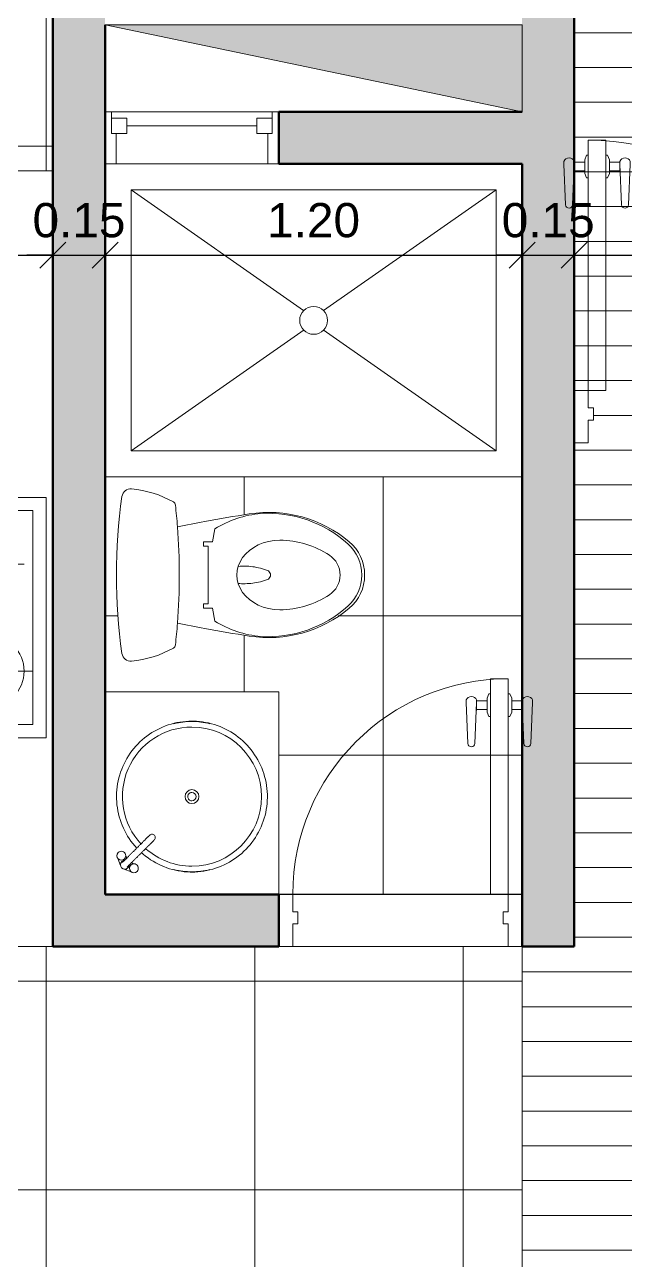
# Model space of a CAD drawing. Header units: metres. Extents: x 11 to 152, y 1 to 34.
# Drawn here: x 44.664 to 46.392, y 18.818 to 22.37 of the extents above; entities that cross this region are included whole.
import ezdxf

# ---------------------------------------------------------------- set-up
doc = ezdxf.new("R2010")
doc.units = ezdxf.units.M
for name, color, linetype, lineweight in [('A-ANNO-DIMS', 211, 'Continuous', 9), ('A-DETL-GENF', 92, 'Continuous', 9), ('A-DETL-GENF-1', 7, 'Continuous', 9), ('A-DETL-THIN', 151, 'Continuous', 9), ('A-DOOR', 31, 'Continuous', 9), ('A-DOOR-1', 31, 'Continuous', 18), ('A-FLOR', 192, 'Continuous', 9), ('A-FLOR-PATT', 8, 'Continuous', 9), ('A-GLAZ', 151, 'Continuous', 9), ('A-GLAZ-1', 151, 'Continuous', 18), ('A-WALL', 113, 'Continuous', 9), ('A-WALL-1', 113, 'Continuous', 50), ('A-WALL-PATT-1', 111, 'Continuous', 9), ('I-FURN', 30, 'Continuous', 9), ('P-SANR-FIXT', 6, 'Continuous', 9), ('Q-SPCQ', 91, 'Continuous', 9)]:
    doc.layers.add(name, color=color, linetype=linetype, lineweight=lineweight)
doc.styles.add('Arial_1', font='Arial.ttf', dxfattribs={"height": 0.098353})
doc.dimstyles.new('Cota_1_25', dxfattribs={"dimscale": 0.3048, "dimtxt": 0.1, "dimasz": 0.246063, "dimexe": 0, "dimexo": 0.0625, "dimgap": 0.164042, "dimtad": 1, "dimrnd": 0.01, "dimzin": 0, "dimdsep": 46, "dimtxsty": 'Arial_1', "dimblk1": 'OBLIQUE', "dimblk2": 'OBLIQUE', "dimsah": 1, "dimcen": 0.09, "dimazin": 0, "dimtfac": 1, "dimtdec": 4, "dimtix": 1, "dimtmove": 0, "dimatfit": 3, "dimfxl": 0, "dimfxlon": 1, "dimtvp": 1, "dimtolj": 1, "dimtzin": 0, "dimarcsym": 2})
doc.dimstyles.new('Cota_1_25_1', dxfattribs={"dimscale": 0.3048, "dimtxt": 0.1, "dimasz": 0.246063, "dimexe": 0, "dimexo": 0.0625, "dimgap": 0.164042, "dimtad": 1, "dimrnd": 0.01, "dimzin": 0, "dimdsep": 46, "dimtxsty": 'Arial_1', "dimblk1": 'OBLIQUE', "dimblk2": 'OBLIQUE', "dimsah": 1, "dimcen": 0.09, "dimazin": 0, "dimtfac": 1, "dimtdec": 4, "dimtix": 1, "dimtmove": 0, "dimatfit": 3, "dimfxl": 0, "dimfxlon": 1, "dimtvp": 1, "dimtolj": 1, "dimtzin": 0, "dimarcsym": 2})
doc.dimstyles.new('Cota_1_25_2', dxfattribs={"dimscale": 0.3048, "dimtxt": 0.1, "dimasz": 0.246063, "dimexe": 0, "dimexo": 0.0625, "dimgap": 0.164042, "dimtad": 1, "dimrnd": 0.01, "dimzin": 0, "dimdsep": 46, "dimtxsty": 'Arial_1', "dimblk1": 'OBLIQUE', "dimblk2": 'OBLIQUE', "dimsah": 1, "dimcen": 0.09, "dimazin": 0, "dimtfac": 1, "dimtdec": 4, "dimtix": 1, "dimtmove": 0, "dimatfit": 3, "dimfxl": 0, "dimfxlon": 1, "dimtvp": 1, "dimtolj": 1, "dimtzin": 0, "dimarcsym": 2})

# ---------------------------------------------------------------- blocks, each defined once
blk = doc.blocks.new('EA-Sencilla abisagrada - 80 x 210-1204422-1 Piso')
at = {"layer": 'A-DETL-GENF'}
for p, q in [((0.244, -0.6091), (0.239, -0.7263)), ((0.269, -0.7263), (0.264, -0.6091)), ((0.4, -0.7263), (0.405, -0.6091)), ((0.425, -0.6091), (0.43, -0.7263)), ((0.269, -0.7038), (0.269, -0.7338)), ((0.299, -0.7063), (0.269, -0.7063)), ((0.299, -0.6988), (0.304, -0.6863)), ((0.299, -0.7388), (0.299, -0.6988)), ((0.304, -0.6863), (0.309, -0.6863)), ((0.309, -0.7513), (0.309, -0.6863)), ((0.365, -0.6863), (0.36, -0.6863)), ((0.36, -0.7513), (0.36, -0.6863)), ((0.37, -0.6988), (0.365, -0.6863)), ((0.37, -0.7388), (0.37, -0.6988)), ((0.37, -0.7063), (0.4, -0.7063)), ((0.4, -0.7038), (0.4, -0.7338)), ((0.239, -0.7338), (0.239, -0.7263)), ((0.269, -0.7313), (0.299, -0.7313)), ((0.299, -0.7388), (0.304, -0.7513)), ((0.37, -0.7388), (0.365, -0.7513)), ((0.4, -0.7313), (0.37, -0.7313)), ((0.43, -0.7338), (0.43, -0.7263)), ((0.309, -0.7513), (0.304, -0.7513)), ((0.36, -0.7513), (0.365, -0.7513))]:
    blk.add_line(p, q, dxfattribs=at)
for centre, radius, start, end in [((0.254, -0.6095), 0.01, 2.4476, 177.5524), ((0.415, -0.6095), 0.01, 2.4476, 177.5524), ((0.254, -0.7276), 0.0162, 202.6199, 337.3801), ((0.415, -0.7276), 0.0162, 202.6199, 337.3801)]:
    blk.add_arc(centre, radius, start, end, dxfattribs=at)
at = {"layer": 'A-DOOR'}
blk.add_arc((0.36, -0.075), 0.72, 180, 270, dxfattribs=at)
at = {"layer": 'A-DOOR-1'}
for p, q in [((-0.4, 0.075), (-0.36, 0.075)), ((-0.36, 0.075), (-0.36, 0.01)), ((0.36, 0.075), (0.4, 0.075)), ((0.36, 0.01), (0.36, 0.075)), ((-0.36, 0.01), (-0.345, 0.01)), ((-0.345, 0.01), (-0.345, -0.025)), ((0.345, 0.01), (0.36, 0.01)), ((0.345, -0.025), (0.345, 0.01)), ((-0.36, -0.025), (-0.36, -0.075)), ((-0.345, -0.025), (-0.36, -0.025)), ((0.36, -0.025), (0.345, -0.025)), ((0.36, -0.075), (0.36, -0.025)), ((-0.36, -0.075), (-0.4, -0.075)), ((0.309, -0.075), (0.309, -0.795)), ((0.36, -0.075), (0.309, -0.075)), ((0.36, -0.075), (0.36, -0.795)), ((0.4, -0.075), (0.36, -0.075)), ((0.36, -0.795), (0.309, -0.795))]:
    blk.add_line(p, q, dxfattribs=at)
blk = doc.blocks.new('mesa33 - mesa001-1820009-1 Piso')
at = {"layer": 'I-FURN'}
h = blk.add_hatch(dxfattribs=at)
h.set_pattern_fill('FP_26', color=256, style=0, pattern_type=2)
h.set_pattern_definition([(226.11, (-6.905, 15.092), (0.0540504, -0.0519957), [])])
h.paths.add_polyline_path([(0.4336, -0.9747), (-0.8489, -2.3079), (-0.4165, -2.7239), (0.866, -1.3907)], flags=0)
blk.add_line((0.4336, -0.9747), (-0.8489, -2.3079), dxfattribs=at)
blk = doc.blocks.new('Basin Slab-Round-1Bowl - 550 x 500-1810510-1 Piso')
at = {"layer": 'P-SANR-FIXT'}
for p, q in [((0.5803, 0.575), (-0.0023, 0.575)), ((-0.0023, 0.575), (-0.0023, 0.075)), ((0.4926, 0.1585), (0.4894, 0.1497)), ((0.5077, 0.1303), (0.515, 0.1504)), ((0.477, 0.1376), (0.4686, 0.1346)), ((0.4767, 0.1121), (0.4969, 0.1195))]:
    blk.add_line(p, q, dxfattribs=at)
at = {"layer": 'P-SANR-FIXT', "flags": 128}
for points in [[(0.5161, 0.325), (0.5159, 0.3337), (0.5154, 0.3423), (0.5145, 0.351), (0.5133, 0.3596), (0.5118, 0.3681), (0.5099, 0.3766), (0.5076, 0.385), (0.5051, 0.3932), (0.5022, 0.4014), (0.499, 0.4095), (0.4954, 0.4174), (0.4916, 0.4252), (0.4874, 0.4328), (0.483, 0.4402), (0.4782, 0.4475), (0.4732, 0.4546), (0.4678, 0.4614), (0.4622, 0.4681), (0.4564, 0.4745), (0.4503, 0.4806), (0.4439, 0.4865), (0.4374, 0.4922), (0.4306, 0.4976), (0.4236, 0.5027), (0.4164, 0.5076), (0.409, 0.5121), (0.4014, 0.5163), (0.3937, 0.5203), (0.3858, 0.5239), (0.3778, 0.5272), (0.3696, 0.5302), (0.3613, 0.5328), (0.353, 0.5352), (0.3445, 0.5371), (0.336, 0.5388), (0.3274, 0.5401), (0.3188, 0.5411), (0.3102, 0.5417), (0.3015, 0.5419), (0.2928, 0.5419), (0.2841, 0.5414), (0.2755, 0.5407), (0.2669, 0.5395), (0.2583, 0.5381), (0.2499, 0.5363), (0.2414, 0.5341), (0.2331, 0.5317), (0.2249, 0.5289), (0.2168, 0.5257), (0.2089, 0.5223), (0.201, 0.5185), (0.1934, 0.5144), (0.1859, 0.51), (0.1786, 0.5054), (0.1715, 0.5004), (0.1646, 0.4952), (0.1579, 0.4896), (0.1514, 0.4839), (0.1452, 0.4778), (0.1392, 0.4715), (0.1334, 0.465), (0.128, 0.4583), (0.1228, 0.4513), (0.1179, 0.4442), (0.1132, 0.4368), (0.1089, 0.4293), (0.1049, 0.4216), (0.1012, 0.4138), (0.0978, 0.4058), (0.0947, 0.3977), (0.092, 0.3894), (0.0896, 0.3811), (0.0875, 0.3727), (0.0858, 0.3642), (0.0844, 0.3556), (0.0833, 0.347), (0.0826, 0.3384), (0.0823, 0.3297), (0.0822, 0.325)], [(0.0822, 0.325), (0.0824, 0.3163), (0.0829, 0.3077), (0.0838, 0.299), (0.085, 0.2904), (0.0865, 0.2819), (0.0884, 0.2734), (0.0907, 0.265), (0.0932, 0.2568), (0.0961, 0.2486), (0.0993, 0.2405), (0.1029, 0.2326), (0.1067, 0.2248), (0.1109, 0.2172), (0.1153, 0.2098), (0.1201, 0.2025), (0.1251, 0.1954), (0.1305, 0.1886), (0.136, 0.1819), (0.1419, 0.1755), (0.148, 0.1694), (0.1543, 0.1635), (0.1609, 0.1578), (0.1677, 0.1524), (0.1747, 0.1473), (0.1819, 0.1424), (0.1893, 0.1379), (0.1969, 0.1337), (0.2046, 0.1297), (0.2125, 0.1261), (0.2205, 0.1228), (0.2287, 0.1198), (0.2369, 0.1172), (0.2453, 0.1148), (0.2538, 0.1129), (0.2623, 0.1112), (0.2709, 0.1099), (0.2795, 0.1089), (0.2881, 0.1083), (0.2968, 0.1081), (0.3055, 0.1081), (0.3141, 0.1086), (0.3228, 0.1093), (0.3314, 0.1105), (0.3399, 0.1119), (0.3484, 0.1137), (0.3568, 0.1159), (0.3652, 0.1183), (0.3734, 0.1211), (0.3815, 0.1243), (0.3894, 0.1277), (0.3972, 0.1315), (0.4049, 0.1356), (0.4124, 0.14), (0.4197, 0.1446), (0.4268, 0.1496), (0.4337, 0.1548), (0.4404, 0.1604), (0.4469, 0.1661)], [(0.46, 0.1794), (0.4649, 0.185), (0.4703, 0.1917), (0.4755, 0.1987), (0.4804, 0.2058), (0.485, 0.2132), (0.4894, 0.2207), (0.4934, 0.2284), (0.4971, 0.2362), (0.5005, 0.2442), (0.5036, 0.2523), (0.5063, 0.2606), (0.5087, 0.2689), (0.5108, 0.2773), (0.5125, 0.2858), (0.5139, 0.2944), (0.515, 0.303), (0.5157, 0.3116), (0.516, 0.3203), (0.5161, 0.325)], [(0.5018, 0.1385), (0.5018, 0.1385), (0.5017, 0.1386), (0.5015, 0.1388), (0.5013, 0.139), (0.501, 0.1393), (0.5007, 0.1396), (0.5003, 0.14), (0.4998, 0.1405), (0.4993, 0.141), (0.4987, 0.1416), (0.4981, 0.1422), (0.4974, 0.1429), (0.4966, 0.1437), (0.4958, 0.1445), (0.495, 0.1453), (0.4941, 0.1462), (0.4931, 0.1472), (0.4921, 0.1482), (0.491, 0.1493), (0.4899, 0.1504), (0.4888, 0.1515), (0.4876, 0.1527), (0.4864, 0.1539), (0.4851, 0.1552), (0.4838, 0.1565), (0.4825, 0.1578), (0.4811, 0.1592), (0.4797, 0.1606), (0.4783, 0.162), (0.4768, 0.1635), (0.4753, 0.1649), (0.4739, 0.1664), (0.4723, 0.1679), (0.4708, 0.1695), (0.4693, 0.171), (0.4677, 0.1726), (0.4662, 0.1741), (0.4646, 0.1757), (0.463, 0.1772), (0.4615, 0.1788), (0.4599, 0.1804), (0.4583, 0.1819), (0.4568, 0.1835), (0.4552, 0.185), (0.4537, 0.1866), (0.4522, 0.1881), (0.4507, 0.1896), (0.4492, 0.1911), (0.4477, 0.1925), (0.4463, 0.194), (0.4449, 0.1954), (0.4435, 0.1968), (0.4422, 0.1981), (0.4408, 0.1994), (0.4396, 0.2007), (0.4383, 0.202), (0.4371, 0.2032), (0.4359, 0.2044), (0.4348, 0.2055), (0.4337, 0.2066), (0.4327, 0.2076), (0.4317, 0.2086), (0.4308, 0.2095), (0.4299, 0.2104), (0.429, 0.2113), (0.4283, 0.212), (0.4275, 0.2128), (0.4269, 0.2134), (0.4263, 0.214), (0.4257, 0.2146), (0.4252, 0.2151), (0.4248, 0.2155), (0.4244, 0.2159), (0.4241, 0.2162), (0.4238, 0.2165), (0.4236, 0.2167), (0.4235, 0.2168), (0.4234, 0.2168), (0.4234, 0.2169)], [(0.41, 0.2034), (0.41, 0.2034), (0.4101, 0.2033), (0.4102, 0.2031), (0.4105, 0.2029), (0.4107, 0.2026), (0.4111, 0.2023), (0.4115, 0.2019), (0.412, 0.2014), (0.4125, 0.2009), (0.4131, 0.2003), (0.4137, 0.1997), (0.4144, 0.199), (0.4151, 0.1982), (0.4159, 0.1974), (0.4168, 0.1965), (0.4177, 0.1956), (0.4187, 0.1947), (0.4197, 0.1937), (0.4207, 0.1926), (0.4218, 0.1915), (0.423, 0.1904), (0.4242, 0.1892), (0.4254, 0.1879), (0.4267, 0.1867), (0.428, 0.1854), (0.4293, 0.184), (0.4307, 0.1827), (0.4321, 0.1813), (0.4335, 0.1798), (0.4349, 0.1784), (0.4364, 0.1769), (0.4379, 0.1754), (0.4394, 0.1739), (0.4409, 0.1724), (0.4425, 0.1709), (0.444, 0.1693), (0.4456, 0.1678), (0.4472, 0.1662), (0.4487, 0.1646), (0.4503, 0.1631), (0.4519, 0.1615), (0.4534, 0.1599), (0.455, 0.1584), (0.4565, 0.1568), (0.4581, 0.1553), (0.4596, 0.1538), (0.4611, 0.1523), (0.4626, 0.1508), (0.464, 0.1493), (0.4655, 0.1479), (0.4669, 0.1465), (0.4683, 0.1451), (0.4696, 0.1437), (0.4709, 0.1424), (0.4722, 0.1411), (0.4735, 0.1399), (0.4747, 0.1387), (0.4758, 0.1375), (0.477, 0.1364), (0.478, 0.1353), (0.4791, 0.1343), (0.4801, 0.1333), (0.481, 0.1323), (0.4819, 0.1315), (0.4827, 0.1306), (0.4835, 0.1298), (0.4842, 0.1291), (0.4849, 0.1284), (0.4855, 0.1278), (0.4861, 0.1273), (0.4866, 0.1268), (0.487, 0.1263), (0.4874, 0.126), (0.4877, 0.1257), (0.4879, 0.1254), (0.4881, 0.1252), (0.4883, 0.1251), (0.4883, 0.125), (0.4883, 0.125)]]:
    blk.add_lwpolyline(points, dxfattribs=at)
at = {"layer": 'P-SANR-FIXT'}
for centre, radius, start, end in [((0.2991, 0.325), 0.2, 360, 180), ((0.2991, 0.325), 0.2159, 166.1538, 180), ((0.2991, 0.325), 0.2159, 0, 13.8462), ((0.2991, 0.325), 0.2159, 180, 193.8462), ((0.2991, 0.325), 0.2, 180, 312.9682), ((0.2991, 0.325), 0.02, 360, 180), ((0.2991, 0.325), 0.02, 180, 360), ((0.2992, 0.3249), 0.012, 90, 179.747), ((0.2992, 0.3249), 0.012, 179.747, 270), ((0.2992, 0.3249), 0.012, 180, 193.9186), ((0.2992, 0.3249), 0.012, 198.6485, 208.0024), ((0.2992, 0.3249), 0.012, 0.253, 90), ((0.2992, 0.3249), 0.012, 270, 0.253), ((0.2992, 0.3249), 0.012, 346.0814, 360), ((0.2991, 0.325), 0.2, 318.4615, 360), ((0.2991, 0.325), 0.2159, 346.1538, 360), ((0.2992, 0.3249), 0.012, 213.4205, 222.17), ((0.2992, 0.3249), 0.012, 227.7366, 236.5173), ((0.2992, 0.3249), 0.012, 241.891, 251.3979), ((0.2992, 0.3249), 0.012, 255.9678, 270), ((0.2992, 0.3249), 0.012, 270, 284.0322), ((0.2992, 0.3249), 0.012, 303.4827, 312.2634), ((0.2992, 0.3249), 0.012, 317.83, 326.5795), ((0.4167, 0.2101), 0.00953, 135, 237.8571), ((0.4167, 0.2101), 0.00953, 32.1429, 135), ((0.5051, 0.158), 0.0127, 45, 225), ((0.4951, 0.1317), 0.0127, 45, 88.0726), ((0.4951, 0.1317), 0.0127, 353.2893, 87.7631), ((0.5051, 0.158), 0.0127, 225, 45), ((0.4691, 0.122), 0.0127, 45, 225), ((0.4691, 0.122), 0.0127, 225, 45), ((0.4951, 0.1317), 0.0127, 181.9274, 225), ((0.4954, 0.1321), 0.0127, 185.9086, 276.7107), ((0.4951, 0.1317), 0.0127, 225, 45)]:
    blk.add_arc(centre, radius, start, end, dxfattribs=at)
blk = doc.blocks.new('EA-Sencilla abisagrada - 70 x 210-1204206-1 Piso')
at = {"layer": 'A-DETL-GENF'}
for p, q in [((0.249, 0.6388), (0.254, 0.6513)), ((0.259, 0.6513), (0.254, 0.6513)), ((0.259, 0.6513), (0.259, 0.5863)), ((0.31, 0.6513), (0.315, 0.6513)), ((0.31, 0.6513), (0.31, 0.5863)), ((0.32, 0.6388), (0.315, 0.6513)), ((0.189, 0.6338), (0.189, 0.6263)), ((0.194, 0.5091), (0.189, 0.6263)), ((0.219, 0.6263), (0.214, 0.5091)), ((0.219, 0.6038), (0.219, 0.6338)), ((0.219, 0.6313), (0.249, 0.6313)), ((0.249, 0.6063), (0.219, 0.6063)), ((0.249, 0.6388), (0.249, 0.5988)), ((0.32, 0.6388), (0.32, 0.5988)), ((0.35, 0.6313), (0.32, 0.6313)), ((0.32, 0.6063), (0.35, 0.6063)), ((0.35, 0.6038), (0.35, 0.6338)), ((0.35, 0.6263), (0.355, 0.5091)), ((0.375, 0.5091), (0.38, 0.6263)), ((0.38, 0.6338), (0.38, 0.6263)), ((0.249, 0.5988), (0.254, 0.5863)), ((0.254, 0.5863), (0.259, 0.5863)), ((0.315, 0.5863), (0.31, 0.5863)), ((0.32, 0.5988), (0.315, 0.5863))]:
    blk.add_line(p, q, dxfattribs=at)
for centre, radius, start, end in [((0.204, 0.6276), 0.0162, 22.6199, 157.3801), ((0.365, 0.6276), 0.0162, 22.6199, 157.3801), ((0.204, 0.5095), 0.01, 182.4476, 357.5524), ((0.365, 0.5095), 0.01, 182.4476, 357.5524)]:
    blk.add_arc(centre, radius, start, end, dxfattribs=at)
at = {"layer": 'A-DOOR'}
blk.add_arc((0.31, 0.075), 0.62, 90, 180, dxfattribs=at)
at = {"layer": 'A-DOOR-1'}
for p, q in [((0.259, 0.075), (0.259, 0.695)), ((0.31, 0.695), (0.259, 0.695)), ((0.31, 0.075), (0.31, 0.695)), ((-0.31, 0.075), (-0.35, 0.075)), ((-0.31, 0.025), (-0.31, 0.075)), ((0.31, 0.075), (0.259, 0.075)), ((0.35, 0.075), (0.31, 0.075)), ((0.31, 0.075), (0.31, 0.025)), ((-0.295, 0.025), (-0.31, 0.025)), ((-0.295, -0.01), (-0.295, 0.025)), ((0.31, 0.025), (0.295, 0.025)), ((0.295, 0.025), (0.295, -0.01)), ((-0.31, -0.075), (-0.31, -0.01)), ((-0.31, -0.01), (-0.295, -0.01)), ((0.295, -0.01), (0.31, -0.01)), ((0.31, -0.01), (0.31, -0.075)), ((-0.35, -0.075), (-0.31, -0.075)), ((0.31, -0.075), (0.35, -0.075))]:
    blk.add_line(p, q, dxfattribs=at)
blk = doc.blocks.new('EA santario - EA santario-1234229-1 Piso')
at = {"layer": 'P-SANR-FIXT'}
for p, q in [((-0.0952, 0.0806), (-0.1325, 0.074)), ((-0.0952, 0.106), (-0.0952, 0.0806)), ((-0.0825, 0.106), (-0.0952, 0.106)), ((-0.0825, 0.0933), (-0.0825, 0.106)), ((0.0826, 0.0933), (-0.0825, 0.0933)), ((0.0826, 0.106), (0.0826, 0.0933)), ((0.0953, 0.106), (0.0826, 0.106)), ((0.0953, 0.0806), (0.0953, 0.106)), ((0.1325, 0.074), (0.0953, 0.0806))]:
    blk.add_line(p, q, dxfattribs=at)
for centre, radius, start, end in [((0, -1.2428), 1.6, 81.8874, 98.1126), ((-0.2222, 0.316), 0.0254, 98.1126, 185.1144), ((0.2222, 0.316), 0.0254, 354.8856, 81.8874), ((0.0513, 0.3405), 0.3, 185.1144, 209.4383), ((-0.0513, 0.3405), 0.3, 330.5617, 354.8856), ((-0.1999, 0.1987), 0.0115, 209.4383, 263.7045), ((0, 2.0111), 1.8349, 263.7045, 265.6627), ((4.7641, -0.7998), 5.0001, 168.6826, 169.5968), ((0, 2.0111), 1.8349, 265.6627, 274.3373), ((0, 2.0111), 1.8349, 274.3373, 276.2955), ((-4.7641, -0.7998), 5.0001, 10.4032, 11.3174), ((0.1999, 0.1987), 0.0115, 276.2955, 330.5617), ((0.1189, -0.0836), 0.2967, 147.929, 175.1418), ((4.7641, -0.7998), 5.0001, 169.5968, 171.09), ((-0.1189, -0.0836), 0.2967, 4.8582, 32.071), ((-4.7641, -0.7998), 5.0001, 8.91, 10.4032), ((0.18, -0.0811), 0.36, 171.09, 220.019), ((-0.18, -0.0811), 0.36, 319.981, 8.91), ((0.1676, -0.0791), 0.345, 176.5685, 221.8401), ((-0.1676, -0.0791), 0.345, 318.1599, 3.4315), ((0, -0.0716), 0.0147, 216.4562, 323.5438), ((0.158, -0.1131), 0.258, 180, 213.6309), ((-0.158, -0.1131), 0.258, 326.3691, 360), ((0, -0.2182), 0.0683, 213.6309, 326.3691), ((0, -0.2322), 0.125, 220.0388, 319.9612), ((0, -0.2292), 0.12, 221.8401, 318.1599)]:
    blk.add_arc(centre, radius, start, end, dxfattribs=at)
blk.add_ellipse((0, -0.1131), major_axis=(0, 0.1238), ratio=0.807692, start_param=4.712389, end_param=7.853982, dxfattribs=at)
for points in [[(-0.0118, -0.0804), (-0.0148, -0.0728), (-0.0199, -0.0575), (-0.024, -0.0349), (-0.0254, -0.0133), (-0.0249, 0.0001), (-0.0243, 0.0065)], [(0.0249, 0.0062), (0.0254, -0.0001), (0.0258, -0.0135), (0.0243, -0.035), (0.02, -0.0576), (0.0149, -0.0728), (0.0118, -0.0804)]]:
    blk.add_open_spline(points, degree=3, dxfattribs=at)
blk = doc.blocks.new('M_Shower Stall-2D - ducha 1_20 2-1433838-1 Piso')
at = {"layer": 'P-SANR-FIXT'}
for p, q in [((0.075, 0.825), (0.5711, 0.4789)), ((0.075, 0.075), (0.075, 0.825)), ((0.075, 0.825), (1.125, 0.825)), ((1.125, 0.825), (0.6289, 0.4789)), ((1.125, 0.825), (1.125, 0.075)), ((0.5724, 0.4224), (0.075, 0.075)), ((0.6276, 0.4224), (1.125, 0.075)), ((1.125, 0.075), (0.075, 0.075)), ((1.2, 0), (0, 0))]:
    blk.add_line(p, q, dxfattribs=at)
for start, end in [(360, 180), (180, 360)]:
    blk.add_arc((0.6, 0.45), 0.04, start, end, dxfattribs=at)
blk = doc.blocks.new('M_Fixed - 60x50-V34-1 Piso')
at = {"layer": 'A-GLAZ-1'}
for p, q in [((-0.25, 0.088), (-0.231, 0.088)), ((-0.231, 0.088), (-0.231, 0.025)), ((0.231, 0.088), (0.231, 0.025)), ((0.2489, 0.088), (0.231, 0.088)), ((-0.231, 0.069), (-0.187, 0.069)), ((-0.187, 0.069), (-0.187, 0.025)), ((-0.187, 0.047), (0.187, 0.047)), ((0.187, 0.069), (0.187, 0.025)), ((0.231, 0.069), (0.187, 0.069)), ((-0.231, 0.025), (-0.187, 0.025)), ((-0.218, 0.025), (-0.218, -0.062)), ((0.187, 0.025), (0.231, 0.025)), ((0.218, 0.025), (0.218, -0.062)), ((-0.25, -0.062), (-0.218, -0.062)), ((0.25, -0.062), (0.218, -0.062))]:
    blk.add_line(p, q, dxfattribs=at)
blk = doc.blocks.new('mesa7 - mesa001-1826744-1 Piso')
at = {"layer": 'I-FURN'}
for p, q in [((44.7449, 21.9499), (44.1199, 21.9499)), ((44.1199, 21.9499), (44.1199, 20.32)), ((43.0549, 21.8471), (42.4049, 21.8471)), ((42.4049, 21.8471), (42.4049, 19.72)), ((43.0549, 20.32), (43.0549, 21.8471)), ((44.1199, 20.32), (43.0549, 20.32)), ((42.4049, 19.72), (44.7449, 19.72))]:
    blk.add_line(p, q, dxfattribs=at)
blk = doc.blocks.new('estufa Top-4 Unit 2 - 915 x 500mm-660476-1 Piso')
at = {"layer": 'Q-SPCQ'}
for p, q in [((-0.3456, -0.2881), (-0.3456, 0.2881)), ((-0.3456, 0.2881), (0.3456, 0.2881)), ((0.3456, 0.2881), (0.3456, -0.2881)), ((-0.3075, -0.25), (-0.3075, 0.25)), ((-0.3075, 0.25), (0.3075, 0.25)), ((0.15375, 0.1738), (0.15375, 0.25)), ((0.3075, 0.25), (0.3075, -0.25)), ((-0.15375, 0.1738), (-0.15375, 0.2246)), ((-0.20455, 0.123), (-0.25535, 0.123)), ((-0.10295, 0.123), (-0.05215, 0.123)), ((0.07755, 0.123), (0.00135, 0.123)), ((0.20455, 0.123), (0.28075, 0.123)), ((-0.15375, 0.0722), (-0.15375, 0.0214)), ((0.15375, 0.0722), (0.15375, -0.004)), ((-0.15375, -0.0722), (-0.15375, 0.00415)), ((0.15375, -0.0722), (0.15375, -0.0214)), ((-0.20455, -0.123), (-0.2313, -0.123)), ((-0.10295, -0.123), (-0.0762, -0.123)), ((0.10295, -0.123), (0.02675, -0.123)), ((0.20455, -0.123), (0.25535, -0.123)), ((-0.15375, -0.1738), (-0.15375, -0.25)), ((0.15375, -0.1738), (0.15375, -0.2246)), ((0.3075, -0.25), (-0.3075, -0.25)), ((0.3456, -0.2881), (-0.3456, -0.2881))]:
    blk.add_line(p, q, dxfattribs=at)
for centre, radius, start, end in [((0.15375, 0.123), 0.1016, 360, 180), ((0.15375, 0.123), 0.1016, 360, 180), ((-0.15375, 0.123), 0.07659, 360, 180), ((-0.15375, 0.123), 0.07659, 360, 180), ((-0.15375, 0.123), 0.07659, 180, 360), ((-0.15375, 0.123), 0.07659, 180, 360), ((0.15375, 0.123), 0.1016, 180, 0), ((0.15375, 0.123), 0.1016, 180, 360), ((-0.15375, -0.123), 0.1016, 360, 180), ((0.15375, -0.123), 0.0762, 90, 270), ((0.15375, -0.123), 0.0762, 360, 180), ((0.15375, -0.123), 0.0762, 270, 90), ((-0.15375, -0.123), 0.1016, 180, 360), ((0.15375, -0.123), 0.0762, 180, 360)]:
    blk.add_arc(centre, radius, start, end, dxfattribs=at)
blk = doc.blocks.new('_Oblique')
at = {"color": 0, "linetype": 'ByBlock', "lineweight": -2}
blk.add_line((-0.5, -0.5), (0.5, 0.5), dxfattribs=at)
blk = doc.blocks.new('DIMBLOCK49-1 Piso')
at = {"layer": 'A-ANNO-DIMS', "color": 0, "lineweight": -2, "transparency": 16777216}
blk.add_line((41.125, 21.7073), (44.7449, 21.7073), dxfattribs=at)
at = {"layer": 'Defpoints', "color": 0, "transparency": 16777216}
for p in [(41.125, 21.7073), (44.7449, 21.7073), (44.7449, 21.7073)]:
    blk.add_point(p, dxfattribs=at)
at = {"layer": 'A-ANNO-DIMS', "color": 0, "lineweight": -2, "transparency": 16777216, "xscale": 0.075, "yscale": 0.075, "zscale": 0.075, "rotation": 180}
blk.add_blockref('_Oblique', (41.125, 21.7073), dxfattribs=at)
at = {"layer": 'A-ANNO-DIMS', "color": 0, "lineweight": -2, "transparency": 16777216, "xscale": 0.075, "yscale": 0.075, "zscale": 0.075}
blk.add_blockref('_Oblique', (44.7449, 21.7073), dxfattribs=at)
at = {"layer": 'A-ANNO-DIMS', "color": 0, "transparency": 16777216, "insert": (42.9349, 21.8075), "char_height": 0.09835, "attachment_point": 5, "style": 'Arial_1'}
blk.add_mtext('\\A1;3.62', dxfattribs=at)
blk = doc.blocks.new('DIMBLOCK50-1 Piso')
at = {"layer": 'A-ANNO-DIMS', "color": 0, "lineweight": -2, "transparency": 16777216}
for p, q in [((44.7449, 21.7073), (44.6699, 21.7073)), ((44.7449, 21.7073), (44.8949, 21.7073)), ((44.8949, 21.7073), (44.9699, 21.7073))]:
    blk.add_line(p, q, dxfattribs=at)
at = {"layer": 'Defpoints', "color": 0, "transparency": 16777216}
for p in [(44.7449, 21.7073), (44.8949, 21.7073), (44.8949, 21.7073)]:
    blk.add_point(p, dxfattribs=at)
at = {"layer": 'A-ANNO-DIMS', "color": 0, "lineweight": -2, "transparency": 16777216, "xscale": 0.075, "yscale": 0.075, "zscale": 0.075}
blk.add_blockref('_Oblique', (44.7449, 21.7073), dxfattribs=at)
at = {"layer": 'A-ANNO-DIMS', "color": 0, "lineweight": -2, "transparency": 16777216, "xscale": 0.075, "yscale": 0.075, "zscale": 0.075, "rotation": 180}
blk.add_blockref('_Oblique', (44.8949, 21.7073), dxfattribs=at)
at = {"layer": 'A-ANNO-DIMS', "color": 0, "transparency": 16777216, "insert": (44.8199, 21.8075), "char_height": 0.09835, "attachment_point": 5, "style": 'Arial_1'}
blk.add_mtext('\\A1;0.15', dxfattribs=at)
blk = doc.blocks.new('DIMBLOCK51-1 Piso')
at = {"layer": 'A-ANNO-DIMS', "color": 0, "lineweight": -2, "transparency": 16777216}
blk.add_line((44.8949, 21.7073), (46.0949, 21.7073), dxfattribs=at)
at = {"layer": 'Defpoints', "color": 0, "transparency": 16777216}
for p in [(44.8949, 21.7073), (46.0949, 21.7073), (46.0949, 21.7073)]:
    blk.add_point(p, dxfattribs=at)
at = {"layer": 'A-ANNO-DIMS', "color": 0, "lineweight": -2, "transparency": 16777216, "xscale": 0.075, "yscale": 0.075, "zscale": 0.075, "rotation": 180}
blk.add_blockref('_Oblique', (44.8949, 21.7073), dxfattribs=at)
at = {"layer": 'A-ANNO-DIMS', "color": 0, "lineweight": -2, "transparency": 16777216, "xscale": 0.075, "yscale": 0.075, "zscale": 0.075}
blk.add_blockref('_Oblique', (46.0949, 21.7073), dxfattribs=at)
at = {"layer": 'A-ANNO-DIMS', "color": 0, "transparency": 16777216, "insert": (45.4949, 21.8075), "char_height": 0.09835, "attachment_point": 5, "style": 'Arial_1'}
blk.add_mtext('\\A1;1.20', dxfattribs=at)
blk = doc.blocks.new('DIMBLOCK52-1 Piso')
at = {"layer": 'A-ANNO-DIMS', "color": 0, "lineweight": -2, "transparency": 16777216}
for p, q in [((46.0949, 21.7073), (46.0199, 21.7073)), ((46.0949, 21.7073), (46.2449, 21.7073)), ((46.2449, 21.7073), (46.3199, 21.7073))]:
    blk.add_line(p, q, dxfattribs=at)
at = {"layer": 'Defpoints', "color": 0, "transparency": 16777216}
for p in [(46.0949, 21.7073), (46.2449, 21.7073), (46.2449, 21.7073)]:
    blk.add_point(p, dxfattribs=at)
at = {"layer": 'A-ANNO-DIMS', "color": 0, "lineweight": -2, "transparency": 16777216, "xscale": 0.075, "yscale": 0.075, "zscale": 0.075}
blk.add_blockref('_Oblique', (46.0949, 21.7073), dxfattribs=at)
at = {"layer": 'A-ANNO-DIMS', "color": 0, "lineweight": -2, "transparency": 16777216, "xscale": 0.075, "yscale": 0.075, "zscale": 0.075, "rotation": 180}
blk.add_blockref('_Oblique', (46.2449, 21.7073), dxfattribs=at)
at = {"layer": 'A-ANNO-DIMS', "color": 0, "transparency": 16777216, "insert": (46.1699, 21.8075), "char_height": 0.09835, "attachment_point": 5, "style": 'Arial_1'}
blk.add_mtext('\\A1;0.15', dxfattribs=at)
blk = doc.blocks.new('DIMBLOCK53-1 Piso')
at = {"layer": 'A-ANNO-DIMS', "color": 0, "lineweight": -2, "transparency": 16777216}
blk.add_line((46.2449, 21.7073), (52.2456, 21.7073), dxfattribs=at)
at = {"layer": 'Defpoints', "color": 0, "transparency": 16777216}
for p in [(46.2449, 21.7073), (52.2456, 21.7073), (52.2456, 21.7073)]:
    blk.add_point(p, dxfattribs=at)
at = {"layer": 'A-ANNO-DIMS', "color": 0, "lineweight": -2, "transparency": 16777216, "xscale": 0.075, "yscale": 0.075, "zscale": 0.075, "rotation": 180}
blk.add_blockref('_Oblique', (46.2449, 21.7073), dxfattribs=at)
at = {"layer": 'A-ANNO-DIMS', "color": 0, "lineweight": -2, "transparency": 16777216, "xscale": 0.075, "yscale": 0.075, "zscale": 0.075}
blk.add_blockref('_Oblique', (52.2456, 21.7073), dxfattribs=at)
at = {"layer": 'A-ANNO-DIMS', "color": 0, "transparency": 16777216, "insert": (49.2452, 21.8075), "char_height": 0.09835, "attachment_point": 5, "style": 'Arial_1'}
blk.add_mtext('\\A1;6.00', dxfattribs=at)

msp = doc.modelspace()

# ---------------------------------------------------------------- hatches: boundary and pattern name
at = {"layer": 'A-DETL-GENF-1'}
msp.add_hatch(color=256, dxfattribs=at).paths.add_polyline_path([(46.0949, 22.12), (46.0949, 22.37), (44.8949, 22.37), (46.0231, 22.1349)], flags=0)
at = {"layer": 'A-FLOR-PATT'}
h = msp.add_hatch(dxfattribs=at)
h.set_pattern_fill('FP_13', color=256, style=0, pattern_type=2)
h.set_pattern_definition([(180, (18.21, 11.047), (-1e-17, -0.1), [])])
h.paths.add_polyline_path([(49.2278, 15.6182), (49.7451, 15.6182), (49.7451, 15.9682), (50.0952, 15.9682), (50.0952, 16.2182), (50.2452, 16.2182), (50.2452, 18.2182), (47.0049, 18.2182), (47.0049, 18.2682), (46.9899, 18.2682), (46.9899, 18.3032), (47.0049, 18.3032), (47.0049, 18.3682), (47.0449, 18.3682), (47.0449, 18.4082), (47.1099, 18.4082), (47.1099, 18.4232), (47.1449, 18.4232), (47.1449, 18.4082), (47.1949, 18.4082), (47.1949, 18.3682), (50.0952, 18.3682), (50.0952, 18.8182), (50.2452, 18.8182), (50.2451, 20.8182), (49.7451, 20.8182), (49.7451, 21.1682), (47.7949, 21.1682), (47.7949, 19.1682), (47.1949, 19.1682), (47.1949, 19.1282), (47.1449, 19.1282), (47.1449, 19.1132), (47.1099, 19.1132), (47.1099, 19.1282), (47.0449, 19.1282), (47.0449, 21.1682), (47.0049, 21.1682), (47.0049, 21.2332), (46.9899, 21.2332), (46.9899, 21.2682), (47.0049, 21.2682), (47.0049, 21.3182), (50.2452, 21.3182), (50.2452, 20.9682), (52.2456, 20.9682), (52.2456, 24.62), (48.0952, 24.62), (48.0952, 22.37), (47.1449, 22.37), (47.1449, 22.52), (47.3452, 22.52), (47.3452, 24.02), (46.2449, 24.02), (46.2449, 21.3182), (46.2849, 21.3182), (46.2849, 21.2682), (46.2999, 21.2682), (46.2999, 21.2332), (46.2849, 21.2332), (46.2849, 21.1682), (46.2449, 21.1682), (46.2449, 19.72), (46.0949, 19.72), (46.0949, 18.3682), (46.2849, 18.3682), (46.2849, 18.3032), (46.2999, 18.3032), (46.2999, 18.2682), (46.2849, 18.2682), (46.2849, 18.2182), (46.2449, 18.2182), (46.2449, 17.4182), (46.8609, 17.4182), (46.8609, 15.6182), (49.1951, 15.6182)], flags=0)
h.paths.add_polyline_path([(47.8102, 15.6989), (47.8102, 17.5989), (48.7102, 17.5989), (48.7102, 15.6989), (48.2428, 15.6989)], flags=0)
h.paths.add_polyline_path([(49.177, 15.7066), (48.8286, 15.7066), (48.8154, 15.7084), (48.8032, 15.7134), (48.7926, 15.7215), (48.7846, 15.732), (48.7795, 15.7443), (48.7778, 15.7617), (48.7778, 16.1058), (48.7795, 16.119), (48.7846, 16.1312), (48.7926, 16.1418), (48.8032, 16.1498), (48.8154, 16.1549), (48.8286, 16.1566), (49.177, 16.1566), (49.1901, 16.1549), (49.2024, 16.1498), (49.2129, 16.1418), (49.2209, 16.1312), (49.226, 16.119), (49.2278, 16.1058), (49.2278, 15.7574), (49.226, 15.7443), (49.2209, 15.732), (49.2129, 15.7215), (49.2024, 15.7134), (49.1901, 15.7084)], flags=0)
h.paths.add_polyline_path([(47.3434, 15.7066), (47.3302, 15.7084), (47.318, 15.7134), (47.3054, 15.7242), (47.2994, 15.732), (47.2943, 15.7443), (47.2926, 15.7617), (47.2926, 16.1058), (47.2943, 16.119), (47.2994, 16.1312), (47.3074, 16.1418), (47.318, 16.1498), (47.3302, 16.1549), (47.3434, 16.1566), (47.6918, 16.1566), (47.7049, 16.1549), (47.7172, 16.1498), (47.7277, 16.1418), (47.7357, 16.1312), (47.7408, 16.119), (47.7426, 16.1058), (47.7426, 15.7574), (47.7408, 15.7443), (47.7357, 15.732), (47.7277, 15.7215), (47.7172, 15.7134), (47.7049, 15.7084), (47.6918, 15.7066)], flags=0)
h.paths.add_polyline_path([(48.582, 19.1471), (48.2101, 19.1471), (48.2101, 21.0471), (49.1101, 21.0471), (49.1101, 19.1471)], flags=0)
h.paths.add_polyline_path([(49.3526, 20.5894), (49.2285, 20.5894), (49.2154, 20.5911), (49.2031, 20.5962), (49.1926, 20.6043), (49.1845, 20.6148), (49.1795, 20.6271), (49.1777, 20.6402), (49.1777, 20.9886), (49.1795, 21.0017), (49.1845, 21.014), (49.1926, 21.0245), (49.2031, 21.0326), (49.2154, 21.0377), (49.2285, 21.0394), (49.5769, 21.0394), (49.5901, 21.0377), (49.6023, 21.0326), (49.6129, 21.0245), (49.6209, 21.014), (49.626, 21.0017), (49.6277, 20.9886), (49.6277, 20.6402), (49.626, 20.6271), (49.6209, 20.6148), (49.6129, 20.6043), (49.6023, 20.5962), (49.5901, 20.5911), (49.5769, 20.5894), (49.4477, 20.5894)], flags=0)
h.paths.add_polyline_path([(50.1102, 22.6053), (48.7102, 22.6053), (48.7102, 24.5053), (50.1102, 24.5053), (50.1102, 22.6307)], flags=0)
h.paths.add_polyline_path([(50.8479, 22.9311), (50.4943, 23.2847), (50.8479, 23.6382), (51.2014, 23.2847), (51.0561, 23.1394)], flags=0)
h.paths.add_polyline_path([(51.5228, 23.3849), (51.4509, 23.4567), (51.415, 23.4208), (50.984, 23.8518), (51.0199, 23.8878), (50.948, 23.9596), (51.5228, 24.5343), (52.0975, 23.9596), (51.5587, 23.4208)], flags=0)
h.paths.add_polyline_path([(50.2451, 24.0553), (50.2255, 24.0553), (50.2123, 24.057), (50.2001, 24.0621), (50.1895, 24.0702), (50.1815, 24.0807), (50.1764, 24.093), (50.1747, 24.1061), (50.1747, 24.4545), (50.1764, 24.4677), (50.1815, 24.4799), (50.1895, 24.4904), (50.2001, 24.4985), (50.2123, 24.5036), (50.2277, 24.5053), (50.5739, 24.5053), (50.587, 24.5036), (50.5993, 24.4985), (50.6098, 24.4904), (50.6179, 24.4799), (50.6229, 24.4677), (50.6247, 24.4545), (50.6247, 24.1061), (50.6229, 24.093), (50.6179, 24.0807), (50.6098, 24.0702), (50.5993, 24.0621), (50.587, 24.057), (50.5739, 24.0553), (50.4625, 24.0553)], flags=0)
h.paths.add_polyline_path([(48.5203, 24.0653), (48.2535, 24.0653), (48.2403, 24.067), (48.2281, 24.0721), (48.2175, 24.0802), (48.2095, 24.0907), (48.2044, 24.103), (48.2027, 24.1161), (48.2027, 24.4645), (48.2044, 24.4777), (48.2095, 24.4899), (48.2175, 24.5004), (48.2281, 24.5085), (48.2428, 24.5139), (48.2535, 24.5153), (48.6019, 24.5153), (48.615, 24.5136), (48.628, 24.5079), (48.6378, 24.5004), (48.6459, 24.4899), (48.6509, 24.4777), (48.6527, 24.4645), (48.6527, 24.1161), (48.6509, 24.103), (48.6459, 24.0907), (48.6378, 24.0802), (48.6273, 24.0721), (48.615, 24.067), (48.6019, 24.0653)], flags=0)
h.paths.add_polyline_path([(51.5723, 24.9678), (52.2456, 24.9678), (52.2456, 24.97), (50.2451, 24.97), (50.2451, 24.9678), (50.4625, 24.9678)], flags=0)
h = msp.add_hatch(dxfattribs=at)
h.set_pattern_fill('FP_14', color=256, style=0, pattern_type=2)
h.set_pattern_definition([(90, (17.725, 12.42), (-0.6, 4e-17), []), (180, (17.725, 12.42), (-7e-17, -0.6), [])])
h.paths.add_polyline_path([(40.2363, 22.9962), (40.9221, 22.9962), (40.9221, 22.2878), (40.2363, 22.2878), (40.2363, 22.9959)], flags=0)
h.paths.add_polyline_path([(46.0949, 15.4682), (46.0949, 19.72), (44.3992, 19.72), (44.3992, 19.4104), (44.3763, 19.3875), (44.3763, 19.3071), (44.3533, 19.3071), (44.3483, 19.3271), (44.3303, 19.2956), (44.0086, 19.2956), (43.9906, 19.327), (43.9856, 19.307), (43.9626, 19.307), (43.9626, 19.3874), (43.9396, 19.4104), (43.9396, 19.72), (43.7861, 19.72), (43.786, 19.4102), (43.7631, 19.3873), (43.7631, 19.3069), (43.7402, 19.3069), (43.7352, 19.3268), (43.7172, 19.2954), (43.3954, 19.2953), (43.3775, 19.3268), (43.3725, 19.3068), (43.3495, 19.3068), (43.3495, 19.3872), (43.3265, 19.4102), (43.3264, 19.72), (43.203, 19.72), (43.203, 19.4102), (43.1801, 19.3873), (43.1801, 19.3069), (43.1571, 19.3069), (43.1521, 19.3268), (43.1342, 19.2954), (42.8124, 19.2953), (42.7943, 19.326), (42.7894, 19.3068), (42.7665, 19.3068), (42.7664, 19.3872), (42.7435, 19.4102), (42.7434, 19.72), (42.4049, 19.72), (42.4049, 21.8471), (43.0549, 21.8471), (43.0549, 20.32), (44.1199, 20.32), (44.1199, 21.9499), (44.7449, 21.9499), (44.7449, 23.07), (42.085, 23.07), (42.085, 23.12), (42.07, 23.12), (42.07, 23.155), (42.085, 23.155), (42.085, 23.22), (41.165, 23.22), (41.165, 23.155), (41.18, 23.155), (41.18, 23.12), (41.165, 23.12), (41.165, 23.07), (41.125, 23.07), (41.125, 21.63), (41.06, 21.63), (41.06, 21.615), (41.025, 21.615), (41.025, 21.63), (40.975, 21.63), (40.975, 23.07), (40.031, 23.07), (40.031, 22.47), (39.231, 22.47), (39.231, 20.77), (40.975, 20.77), (40.975, 20.81), (41.025, 20.81), (41.025, 20.825), (41.06, 20.825), (41.06, 20.81), (41.125, 20.81), (41.125, 15.4682), (42.4548, 15.4682), (42.4548, 15.9682), (42.9548, 15.9682), (42.9548, 15.4682), (46.0948, 15.4682)], flags=0)
h.paths.add_polyline_path([(43.7955, 15.6438), (43.3891, 16.3477), (44.093, 16.7541), (44.1438, 16.6661), (44.1878, 16.6915), (44.4926, 16.1636), (44.4486, 16.1382), (44.4994, 16.0502), (43.8034, 15.6484)], flags=0)
h.paths.add_polyline_path([(45.8122, 15.819), (45.2026, 15.819), (45.2026, 15.9206), (45.1518, 15.9206), (45.1518, 18.1558), (45.2026, 18.1558), (45.2026, 18.2574), (46.0154, 18.2574), (46.0154, 15.819)], flags=0)
h.paths.add_polyline_path([(44.524, 16.4573), (44.5108, 16.4585), (44.4926, 16.4644), (44.4859, 16.4675), (44.475, 16.4752), (44.4656, 16.4846), (44.458, 16.4954), (44.4524, 16.5075), (44.449, 16.5203), (44.4478, 16.5335), (44.449, 17.6136), (44.4524, 17.6264), (44.458, 17.6384), (44.4656, 17.6493), (44.475, 17.6587), (44.4859, 17.6663), (44.4979, 17.6719), (44.5108, 17.6754), (44.524, 17.6765), (44.8928, 17.6754), (44.9056, 17.6719), (44.9177, 17.6663), (44.9286, 17.6587), (44.938, 17.6493), (44.9456, 17.6384), (44.9512, 17.6264), (44.9546, 17.6136), (44.9558, 17.6003), (44.9546, 16.5203), (44.9512, 16.5075), (44.9456, 16.4954), (44.938, 16.4846), (44.9286, 16.4752), (44.9132, 16.4655), (44.9056, 16.4619), (44.8928, 16.4585), (44.8796, 16.4573), (44.6358, 16.4573)], flags=0)
h.paths.add_polyline_path([(42.371, 16.6366), (42.0493, 16.6366), (42.0313, 16.6681), (42.0263, 16.6481), (42.0033, 16.6481), (42.0033, 16.7286), (41.9803, 16.7515), (41.9803, 17.0927), (41.7526, 17.0927), (41.7526, 17.3112), (41.4506, 17.3112), (41.4277, 17.3342), (41.3472, 17.3342), (41.3472, 17.3572), (41.3672, 17.3622), (41.3357, 17.3802), (41.3357, 17.7019), (41.3672, 17.7199), (41.3472, 17.7249), (41.3472, 17.7479), (41.4277, 17.7479), (41.4506, 17.7709), (41.7526, 17.7709), (41.7526, 18.0077), (41.9803, 18.0077), (41.9803, 18.3306), (42.0033, 18.3535), (42.0033, 18.434), (42.0263, 18.434), (42.0313, 18.414), (42.0493, 18.4455), (42.371, 18.4455), (42.389, 18.414), (42.394, 18.434), (42.417, 18.434), (42.417, 18.3535), (42.44, 18.3306), (42.44, 18.0077), (42.6676, 18.0077), (42.6676, 17.7709), (42.9696, 17.7709), (42.9926, 17.7479), (43.0731, 17.7479), (43.0731, 17.7249), (43.0531, 17.7199), (43.0845, 17.7019), (43.0845, 17.3802), (43.0531, 17.3622), (43.0731, 17.3572), (43.0731, 17.3342), (42.9926, 17.3342), (42.9696, 17.3112), (42.6676, 17.3112), (42.6676, 17.0927), (42.44, 17.0927), (42.44, 16.7515), (42.417, 16.7286), (42.417, 16.6481), (42.394, 16.6481), (42.389, 16.6681), (42.3776, 16.6481)], flags=0)
h.paths.add_polyline_path([(44.093, 17.3222), (43.3891, 17.7286), (43.7955, 18.4325), (44.4994, 18.0261), (44.4486, 17.9381), (44.4926, 17.9127), (44.1878, 17.3848), (44.1438, 17.4102), (44.1291, 17.3848)], flags=0)
h.paths.add_polyline_path([(43.9571, 22.0258), (43.9571, 22.5481), (43.9189, 22.5488), (43.9189, 22.5501), (43.9174, 22.5506), (43.9169, 22.5513), (43.9181, 22.5541), (43.915, 22.5584), (43.9153, 22.5652), (43.9174, 22.5707), (43.9189, 22.5712), (43.9203, 22.5715), (43.9189, 22.5725), (43.9353, 22.5734), (43.9571, 22.5734), (43.9571, 22.5956), (44.0079, 22.5956), (44.0079, 22.6074), (43.9571, 22.6074), (43.9571, 22.6243), (43.9189, 22.625), (43.9189, 22.6263), (43.9174, 22.6268), (43.9169, 22.6275), (43.9181, 22.6303), (43.915, 22.6346), (43.9153, 22.6414), (43.9174, 22.6469), (43.9189, 22.6474), (43.9203, 22.6477), (43.9189, 22.6487), (43.9353, 22.6496), (43.9571, 22.6496), (43.9571, 22.6576), (43.9508, 22.6584), (43.9485, 22.6608), (43.9479, 22.6635), (43.9487, 22.9768), (43.9508, 22.979), (43.9538, 22.9798), (43.9571, 22.9798), (43.9571, 23.0053), (44.0079, 23.0053), (44.0079, 23.0258), (44.6574, 23.0258), (44.6574, 22.0258), (44.0079, 22.0258)], flags=0)
h = msp.add_hatch(dxfattribs=at)
h.set_pattern_fill('FP_17', color=256, style=0, pattern_type=2)
h.set_pattern_definition([(90, (18.495, 10.27), (-0.4, 2e-17), []), (180, (18.495, 10.27), (-5e-17, -0.4), [])])
h.paths.add_polyline_path([(46.0949, 19.87), (46.0949, 21.07), (44.8949, 21.07), (44.8949, 20.4526), (45.3949, 20.4526), (45.3949, 19.87), (46.0549, 19.87)], flags=0)
h.paths.add_polyline_path([(45.1509, 20.1406), (45.1534, 20.1425), (45.1509, 20.1406)], flags=0)
h.paths.add_polyline_path([(44.9708, 20.5406), (44.9644, 20.5408), (44.9583, 20.5427), (44.9514, 20.5474), (44.9483, 20.5506), (44.9441, 20.56), (44.9434, 20.5623), (44.9314, 20.6749), (44.9274, 20.7881), (44.9314, 20.9013), (44.9451, 21.0201), (44.9514, 21.0289), (44.9528, 21.0302), (44.9583, 21.0335), (44.9644, 21.0354), (44.9708, 21.0356), (45.0127, 21.0289), (45.0532, 21.0163), (45.0937, 20.9965), (45.0973, 20.9893), (45.1031, 20.9269), (45.1815, 20.9419), (45.3099, 20.9638), (45.3712, 20.9681), (45.4323, 20.9619), (45.4914, 20.9454), (45.547, 20.9191), (45.5972, 20.8838), (45.6183, 20.861), (45.6331, 20.8337), (45.6408, 20.8036), (45.6408, 20.7726), (45.6331, 20.7425), (45.6183, 20.7152), (45.5972, 20.6924), (45.547, 20.6571), (45.4914, 20.6308), (45.4323, 20.6143), (45.3712, 20.6081), (45.3099, 20.6124), (45.1815, 20.6343), (45.1031, 20.6493), (45.0973, 20.5869), (45.093, 20.5792), (45.0915, 20.5781), (45.0532, 20.56), (45.0127, 20.5474)], flags=0)
at = {"layer": 'A-WALL-PATT-1'}
h = msp.add_hatch(color=256, dxfattribs=at)
h.paths.add_polyline_path([(44.7449, 19.87), (44.8949, 19.87), (44.8949, 23.22), (44.7449, 23.22), (44.7449, 20.0974)], flags=0)
h.paths.add_polyline_path([(44.8949, 23.72), (44.8949, 24.62), (44.7449, 24.62), (44.7449, 23.72)], flags=0)
for points in [[(46.0949, 19.87), (46.2449, 19.87), (46.2449, 22.52), (46.0949, 22.52), (46.0949, 20.5792)], [(46.0949, 21.97), (46.0949, 22.12), (45.3949, 22.12), (45.3949, 21.97), (46.0231, 21.97)]]:
    msp.add_hatch(color=256, dxfattribs=at).paths.add_polyline_path(points, flags=0)
h = msp.add_hatch(color=256, dxfattribs=at)
h.paths.add_polyline_path([(46.2449, 19.72), (46.2449, 19.87), (46.0949, 19.87), (46.0949, 19.72)], flags=0)
h.paths.add_polyline_path([(45.1907, 19.72), (45.3949, 19.72), (45.3949, 19.87), (44.7449, 19.87), (44.7449, 19.72), (44.9132, 19.72)], flags=0)

# ---------------------------------------------------------------- linework, layer by layer
at = {"layer": 'A-DETL-THIN'}
for p, q in [((46.0949, 22.37), (44.8949, 22.37)), ((44.8949, 22.37), (46.0949, 22.12)), ((46.0949, 22.12), (46.0949, 22.37))]:
    msp.add_line(p, q, dxfattribs=at)
at = {"layer": 'A-FLOR'}
for p, q in [((46.0549, 19.87), (45.4349, 19.87)), ((45.4349, 19.72), (46.0549, 19.72)), ((46.0949, 19.72), (46.0949, 18.3682))]:
    msp.add_line(p, q, dxfattribs=at)
at = {"layer": 'A-WALL'}
for p, q in [((44.8949, 22.12), (45.3949, 22.12)), ((45.3949, 21.97), (44.8949, 21.97))]:
    msp.add_line(p, q, dxfattribs=at)
at = {"layer": 'A-WALL-1'}
for p, q in [((44.7449, 23.07), (44.7449, 19.72)), ((46.2449, 19.72), (46.2449, 22.52)), ((44.8949, 19.87), (44.8949, 22.37)), ((46.0949, 22.12), (45.3949, 22.12)), ((45.3949, 22.12), (45.3949, 21.97)), ((45.3949, 21.97), (46.0949, 21.97)), ((46.0949, 21.97), (46.0949, 19.72)), ((45.3949, 19.87), (44.8949, 19.87)), ((45.3949, 19.72), (45.3949, 19.87)), ((44.7449, 19.72), (45.3949, 19.72)), ((46.0949, 19.72), (46.2449, 19.72))]:
    msp.add_line(p, q, dxfattribs=at)

# ---------------------------------------------------------------- block references
at = {"layer": 'A-DOOR', "rotation": 180}
msp.add_blockref('EA-Sencilla abisagrada - 80 x 210-1204422-1 Piso', (46.6449, 21.2432), dxfattribs=at)
at = {"layer": 'A-DOOR'}
msp.add_blockref('EA-Sencilla abisagrada - 70 x 210-1204206-1 Piso', (45.7449, 19.795), dxfattribs=at)
at = {"layer": 'A-GLAZ'}
msp.add_blockref('M_Fixed - 60x50-V34-1 Piso', (45.1449, 22.032), dxfattribs=at)
at = {"layer": 'I-FURN'}
msp.add_blockref('mesa7 - mesa001-1826744-1 Piso', (0, 0), dxfattribs=at)
at = {"layer": 'I-FURN', "rotation": 223.890320631861}
msp.add_blockref('mesa33 - mesa001-1820009-1 Piso', (48.7832, 18.9164), dxfattribs=at)
at = {"layer": 'P-SANR-FIXT'}
msp.add_blockref('M_Shower Stall-2D - ducha 1_20 2-1433838-1 Piso', (44.8949, 21.07), dxfattribs=at)
for name, p, rotation in [('EA santario - EA santario-1234229-1 Piso', (45.2846, 20.7881), 89.99999999999955), ('Basin Slab-Round-1Bowl - 550 x 500-1810510-1 Piso', (44.8199, 20.4502), 269.9999999999999)]:
    msp.add_blockref(name, p, dxfattribs=dict(at, rotation=rotation))
at = {"layer": 'Q-SPCQ', "rotation": 269.9999999999998}
msp.add_blockref('estufa Top-4 Unit 2 - 915 x 500mm-660476-1 Piso', (44.4374, 20.6656), dxfattribs=at)

# ---------------------------------------------------------------- dimensions: what is measured, and where the dimension line sits
at = {"layer": 'A-ANNO-DIMS'}
for base, p1, p2, dimstyle, override, picture, middle in [((44.7449, 21.7073), (41.125, 21.7073), (44.7449, 21.7073), 'Cota_1_25', {"dimpost": '<>', "dimfxl": 3.619948}, 'DIMBLOCK49-1 Piso', (42.9349, 21.8075)), ((44.8949, 21.7073), (44.7449, 21.7073), (44.8949, 21.7073), 'Cota_1_25_1', {"dimpost": '<>', "dimfxl": 0.15}, 'DIMBLOCK50-1 Piso', (44.8199, 21.8075)), ((46.0949, 21.7073), (44.8949, 21.7073), (46.0949, 21.7073), 'Cota_1_25_2', {"dimpost": '<>', "dimfxl": 1.2}, 'DIMBLOCK51-1 Piso', (45.4949, 21.8075)), ((46.2449, 21.7073), (46.0949, 21.7073), (46.2449, 21.7073), 'Cota_1_25', {"dimpost": '<>', "dimfxl": 0.15}, 'DIMBLOCK52-1 Piso', (46.1699, 21.8075)), ((52.2456, 21.7073), (46.2449, 21.7073), (52.2456, 21.7073), 'Cota_1_25', {"dimpost": '<>', "dimfxl": 6.000637}, 'DIMBLOCK53-1 Piso', (49.2452, 21.8075))]:
    dim = msp.add_linear_dim(base=base, p1=p1, p2=p2, dimstyle=dimstyle, override=override, dxfattribs=at)
    dim.commit()
    dim.dimension.update_dxf_attribs({"geometry": picture, "text_midpoint": middle})

doc.saveas('drawing.dxf')
